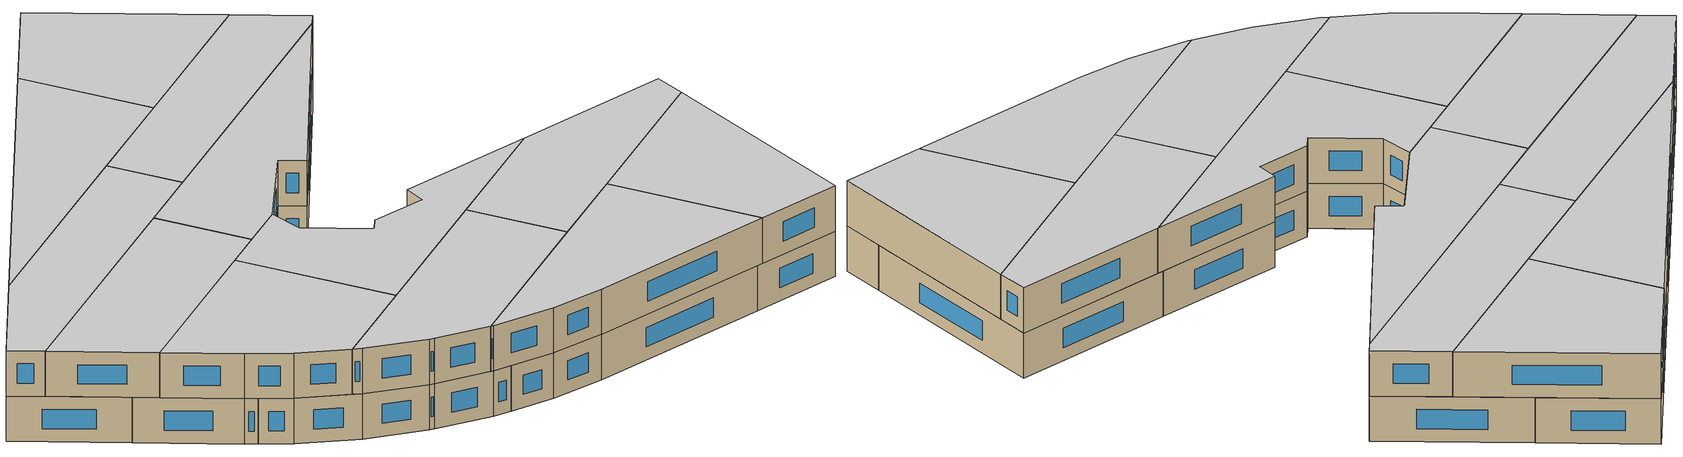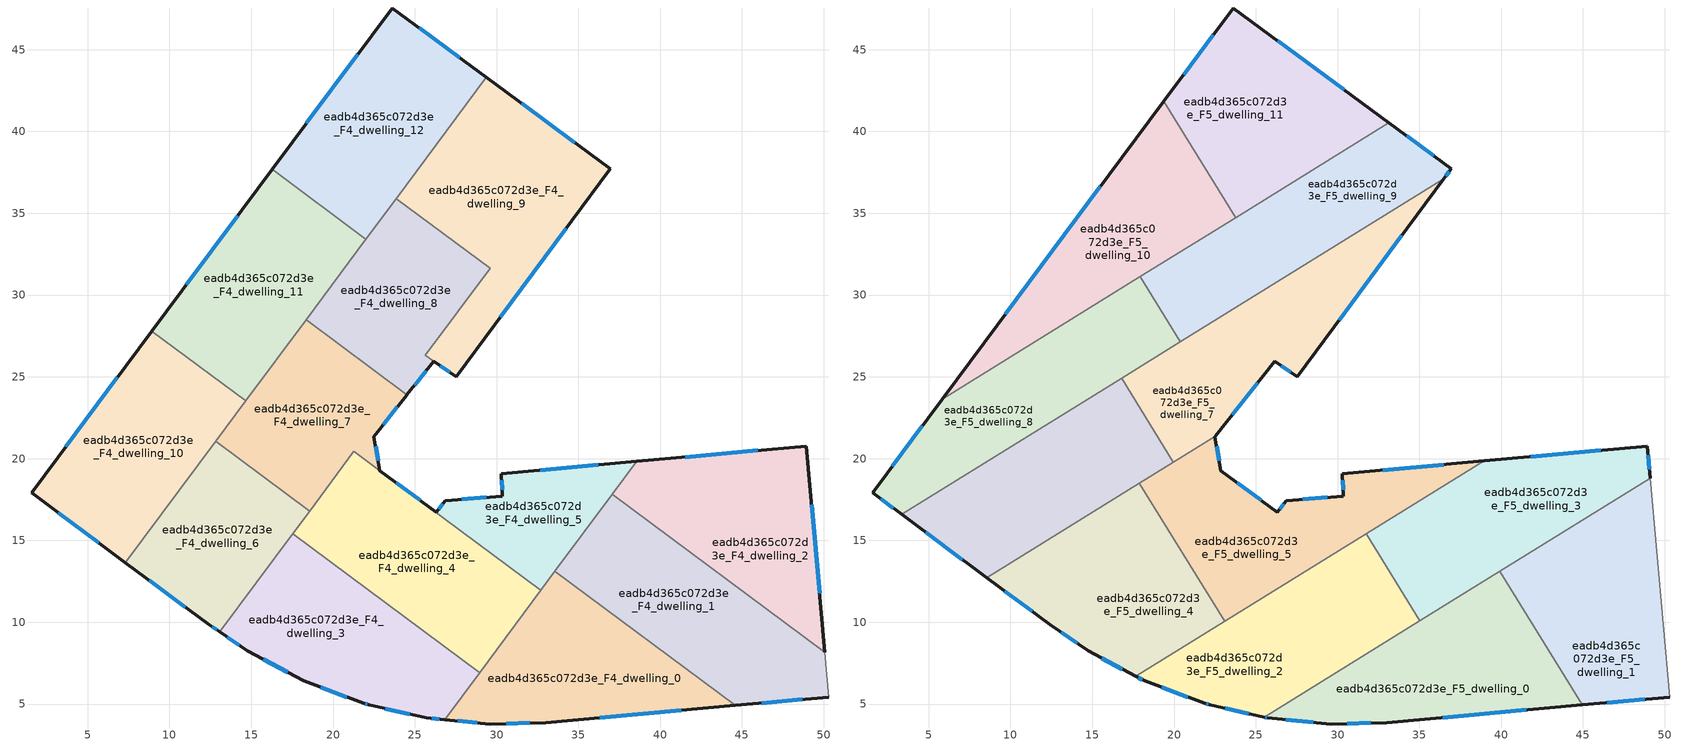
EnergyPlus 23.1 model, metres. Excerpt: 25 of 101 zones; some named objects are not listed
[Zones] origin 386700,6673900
eadb4d365c072d3e_F4_dwelling_0
 floor to eadb4d365c072d3e_F3_dwelling_0 (EU_floor_Construction): 44.58,4.91 33.01,3.87 29.61,3.78 26.83,4.05 33.57,13.1 z12
 wall outside (EU_wall_Construction): 26.83,4.05 29.61,3.78 33.01,3.87 44.58,4.91 z12:15
 wall to eadb4d365c072d3e_F4_dwelling_1 (EU_wall_Construction): 44.58,4.91 33.57,13.1 z12:15
 wall to eadb4d365c072d3e_F4_dwelling_4 (EU_wall_Construction): 32.71,11.95 28.97,6.92 z12:15
 wall to eadb4d365c072d3e_F4_dwelling_3 (EU_wall_Construction): 28.97,6.92 26.83,4.05 z12:15
 wall to eadb4d365c072d3e_F4_dwelling_5 (EU_wall_Construction): 33.57,13.1 32.71,11.95 z12:15
 window (EU_Window_Construction): 30.58,3.8 32.04,3.84 / 27.62,3.97 28.82,3.86 / 36.31,4.17 41.27,4.61 z12.86:14.14
 ceiling adiabatic (EU_roof_Construction): 36.44,10.96 33.57,13.1 33.35,12.81 35.03,10.09 z15
eadb4d365c072d3e_F4_dwelling_1
 floor to eadb4d365c072d3e_F3_dwelling_1 (EU_floor_Construction): 50.07,8.17 50.31,5.43 44.58,4.91 33.57,13.1 37.08,17.83 z12
 wall outside (EU_wall_Construction): 44.58,4.91 50.31,5.43 z12:15
 wall to eadb4d365c072d3e_F4_dwelling_2 (EU_wall_Construction): 50.07,8.17 37.08,17.83 z12:15
 wall adiabatic (EU_wall_Construction): 50.31,5.43 50.07,8.17 z12:15
 wall to eadb4d365c072d3e_F4_dwelling_5 (EU_wall_Construction): 37.08,17.83 33.57,13.1 z12:15
 window (EU_Window_Construction): 46.22,5.06 48.68,5.28 z12.86:14.14
 ceiling adiabatic (EU_roof_Construction): 41.83,14.29 37.08,17.83 33.57,13.1 36.44,10.96 z15
eadb4d365c072d3e_F4_dwelling_10
 floor to eadb4d365c072d3e_F3_dwelling_10 (EU_floor_Construction): 14.66,23.53 7.31,13.64 1.57,17.91 8.93,27.8 z12
 wall outside (EU_wall_Construction): 8.93,27.8 1.57,17.91 7.31,13.64 z12:15
 wall to eadb4d365c072d3e_F4_dwelling_11 (EU_wall_Construction): 14.66,23.53 8.93,27.8 z12:15
 wall to eadb4d365c072d3e_F4_dwelling_6 (EU_wall_Construction): 7.31,13.64 12.83,21.06 z12:15
 wall to eadb4d365c072d3e_F4_dwelling_7 (EU_wall_Construction): 12.83,21.06 14.66,23.53 z12:15
 window (EU_Window_Construction): 3.21,16.69 5.67,14.86 / 6.83,24.97 3.67,20.74 z12.86:14.14
eadb4d365c072d3e_F4_dwelling_11
 floor to eadb4d365c072d3e_F3_dwelling_11 (EU_floor_Construction): 22.02,33.41 14.66,23.53 8.93,27.8 16.28,37.68 z12
 wall outside (EU_wall_Construction): 16.28,37.68 8.93,27.8 z12:15
 wall to eadb4d365c072d3e_F4_dwelling_12 (EU_wall_Construction): 22.02,33.41 16.28,37.68 z12:15
 wall to eadb4d365c072d3e_F4_dwelling_7 (EU_wall_Construction): 14.66,23.53 18.35,28.48 z12:15
 wall to eadb4d365c072d3e_F4_dwelling_8 (EU_wall_Construction): 18.35,28.48 22.02,33.41 z12:15
 window (EU_Window_Construction): 14.18,34.85 11.03,30.62 z12.86:14.14
eadb4d365c072d3e_F4_dwelling_12
 floor to eadb4d365c072d3e_F3_dwelling_12 (EU_floor_Construction): 29.38,43.3 22.02,33.41 16.28,37.68 23.62,47.55 z12
 wall outside (EU_wall_Construction): 29.38,43.3 23.62,47.55 16.28,37.68 z12:15
 wall to eadb4d365c072d3e_F4_dwelling_9 (EU_wall_Construction): 23.87,35.9 29.38,43.3 z12:15
 wall to eadb4d365c072d3e_F4_dwelling_8 (EU_wall_Construction): 22.02,33.41 23.87,35.9 z12:15
 window (EU_Window_Construction): 21.52,44.73 18.38,40.5 / 27.73,44.52 25.27,46.33 z12.86:14.14
 ceiling adiabatic (EU_roof_Construction): 23.42,35.3 29.38,43.3 23.62,47.55 19.37,41.84 z15
eadb4d365c072d3e_F4_dwelling_2
 floor to eadb4d365c072d3e_F3_dwelling_2 (EU_floor_Construction): 48.93,20.77 50.07,8.17 37.08,17.83 38.57,19.83 z12
 wall outside (EU_wall_Construction): 50.07,8.17 48.93,20.77 38.57,19.83 z12:15
 wall to eadb4d365c072d3e_F4_dwelling_5 (EU_wall_Construction): 38.57,19.83 37.08,17.83 z12:15
 window (EU_Window_Construction): 45.97,20.5 41.53,20.1 / 49.74,11.77 49.26,17.17 z12.86:14.14
eadb4d365c072d3e_F4_dwelling_3
 floor to eadb4d365c072d3e_F3_dwelling_3 (EU_floor_Construction): 28.97,6.92 26.83,4.05 25.71,4.15 22.17,4.95 21.89,5.04 18.21,6.41 14.75,8.25 13.07,9.4 17.54,15.42 z12
 wall outside (EU_wall_Construction): 13.07,9.4 14.75,8.25 18.21,6.41 21.89,5.04 22.17,4.95 25.71,4.15 26.83,4.05 z12:15
 wall to eadb4d365c072d3e_F4_dwelling_4 (EU_wall_Construction): 28.97,6.92 17.54,15.42 z12:15
 wall to eadb4d365c072d3e_F4_dwelling_6 (EU_wall_Construction): 17.54,15.42 13.07,9.4 z12:15
 window (EU_Window_Construction): 15.74,7.72 17.22,6.93 / 13.55,9.07 14.27,8.58 / 26.03,4.12 26.51,4.08 / 23.18,4.72 24.7,4.38 / 21.97,5.01 22.09,4.98 / 19.26,6.02 20.84,5.43 z12.86:14.14
eadb4d365c072d3e_F4_dwelling_4
 floor to eadb4d365c072d3e_F3_dwelling_4 (EU_floor_Construction): 32.71,11.95 28.97,6.92 17.54,15.42 21.28,20.45 z12
 wall to eadb4d365c072d3e_F4_dwelling_7 (EU_wall_Construction): 22.87,19.27 21.28,20.45 18.57,16.8 z12:15
 wall to eadb4d365c072d3e_F4_dwelling_5 (EU_wall_Construction): 32.71,11.95 22.87,19.27 z12:15
 wall to eadb4d365c072d3e_F4_dwelling_6 (EU_wall_Construction): 18.57,16.8 17.54,15.42 z12:15
eadb4d365c072d3e_F4_dwelling_5
 floor to eadb4d365c072d3e_F3_dwelling_5 (EU_floor_Construction): 38.57,19.83 32.71,11.95 22.87,19.27 26.31,16.71 26.85,17.44 30.36,17.71 30.29,19.08 z12
 wall outside (EU_wall_Construction): 38.57,19.83 30.29,19.08 30.36,17.71 26.85,17.44 26.31,16.71 22.87,19.27 z12:15
 window (EU_Window_Construction): 30.31,18.69 30.34,18.1 / 36.21,19.61 32.66,19.29 / 25.33,17.44 23.85,18.54 / 26.7,17.23 26.47,16.92 / 29.36,17.64 27.85,17.52 z12.86:14.14
 ceiling adiabatic (EU_roof_Construction): 32.71,11.95 38.29,19.45 29.74,14.16 z15
eadb4d365c072d3e_F4_dwelling_6
 floor to eadb4d365c072d3e_F3_dwelling_6 (EU_floor_Construction): 18.57,16.8 13.07,9.4 12.43,9.83 7.31,13.64 12.83,21.06 z12
 wall outside (EU_wall_Construction): 7.31,13.64 12.43,9.83 13.07,9.4 z12:15
 wall to eadb4d365c072d3e_F4_dwelling_7 (EU_wall_Construction): 18.57,16.8 12.83,21.06 z12:15
 window (EU_Window_Construction): 12.61,9.71 12.89,9.53 / 8.78,12.56 10.97,10.92 z12.86:14.14
eadb4d365c072d3e_F4_dwelling_7
 floor to eadb4d365c072d3e_F3_dwelling_7 (EU_floor_Construction): 24.52,23.89 22.5,21.34 22.87,19.27 21.28,20.45 18.57,16.8 12.83,21.06 18.35,28.48 z12
 wall outside (EU_wall_Construction): 22.87,19.27 22.5,21.34 24.52,23.89 z12:15
 wall to eadb4d365c072d3e_F4_dwelling_8 (EU_wall_Construction): 24.52,23.89 18.35,28.48 z12:15
 window (EU_Window_Construction): 23.07,22.07 23.94,23.16 / 22.76,19.86 22.6,20.75 z12.86:14.14
eadb4d365c072d3e_F4_dwelling_8
 floor to eadb4d365c072d3e_F3_dwelling_8 (EU_floor_Construction): 29.6,31.63 25.64,26.31 26.15,25.96 24.52,23.89 18.35,28.48 23.87,35.9 z12
 wall outside (EU_wall_Construction): 24.52,23.89 26.15,25.96 z12:15
 wall to eadb4d365c072d3e_F4_dwelling_9 (EU_wall_Construction): 26.15,25.96 25.64,26.31 29.6,31.63 23.87,35.9 z12:15
 window (EU_Window_Construction): 24.99,24.48 25.69,25.37 z12.86:14.14
eadb4d365c072d3e_F4_dwelling_9
 floor to eadb4d365c072d3e_F3_dwelling_9 (EU_floor_Construction): 36.95,37.73 27.55,25 25.64,26.31 29.6,31.63 23.87,35.9 29.38,43.3 z12
 wall outside (EU_wall_Construction): 26.15,25.96 27.55,25 36.95,37.73 29.38,43.3 z12:15
 window (EU_Window_Construction): 34.79,39.32 31.54,41.71 / 30.23,28.64 34.26,34.09 / 26.55,25.69 27.15,25.28 z12.86:14.14
eadb4d365c072d3e_F5_dwelling_0
 floor to eadb4d365c072d3e_F4_dwelling_0 (EU_floor_Construction): 44.58,4.91 33.01,3.87 29.61,3.78 26.83,4.05 28.16,5.83 36.44,10.96 z15
 floor to eadb4d365c072d3e_F4_dwelling_1 (EU_floor_Construction): 39.9,13.1 44.95,4.94 44.58,4.91 36.44,10.96 z15
 floor to eadb4d365c072d3e_F4_dwelling_3 (EU_floor_Construction): 28.16,5.83 26.83,4.05 25.71,4.15 25.52,4.2 z15
 wall outside (EU_wall_Construction): 25.52,4.2 25.71,4.15 29.61,3.78 33.01,3.87 44.95,4.94 z15:18
 wall to eadb4d365c072d3e_F5_dwelling_1 (EU_wall_Construction): 44.95,4.94 39.9,13.1 z15:18
 wall to eadb4d365c072d3e_F5_dwelling_2 (EU_wall_Construction): 35.03,10.09 25.52,4.2 z15:18
 wall to eadb4d365c072d3e_F5_dwelling_3 (EU_wall_Construction): 39.9,13.1 35.03,10.09 z15:18
 window (EU_Window_Construction): 36.42,4.18 41.54,4.64 / 30.58,3.8 32.04,3.84 / 26.83,4.05 28.5,3.89 / 25.57,4.19 25.65,4.17 z15.86:17.14
 ceiling to eadb4d365c072d3e_F6_dwelling_0 (EU_floor_Construction): 44.95,4.94 39.9,13.1 25.52,4.2 25.71,4.15 29.61,3.78 33.01,3.87 z18
eadb4d365c072d3e_F5_dwelling_1
 floor to eadb4d365c072d3e_F4_dwelling_1 (EU_floor_Construction): 50.07,8.17 50.31,5.43 44.95,4.94 39.9,13.1 41.83,14.29 z15
 floor to eadb4d365c072d3e_F4_dwelling_2 (EU_floor_Construction): 49.11,18.8 50.07,8.17 41.83,14.29 z15
 wall outside (EU_wall_Construction): 44.95,4.94 50.31,5.43 z15:18
 wall adiabatic (EU_wall_Construction): 50.31,5.43 49.11,18.8 z15:18
 wall to eadb4d365c072d3e_F5_dwelling_3 (EU_wall_Construction): 49.11,18.8 39.9,13.1 z15:18
 window (EU_Window_Construction): 46.48,5.08 48.78,5.29 z15.86:17.14
 ceiling to eadb4d365c072d3e_F6_dwelling_1 (EU_floor_Construction): 50.31,5.43 49.11,18.8 39.9,13.1 44.95,4.94 z18
eadb4d365c072d3e_F5_dwelling_10
 floor to eadb4d365c072d3e_F4_dwelling_11 (EU_floor_Construction): 21.84,33.54 10.57,26.57 8.93,27.8 16.28,37.68 z15
 floor to eadb4d365c072d3e_F4_dwelling_8 (EU_floor_Construction): 23.42,35.3 23.77,34.74 22.35,33.86 z15
 floor to eadb4d365c072d3e_F4_dwelling_10 (EU_floor_Construction): 10.57,26.57 5.83,23.63 8.93,27.8 z15
 floor to eadb4d365c072d3e_F4_dwelling_12 (EU_floor_Construction): 19.37,41.84 23.42,35.3 22.35,33.86 21.84,33.54 16.28,37.68 z15
 wall outside (EU_wall_Construction): 19.37,41.84 5.83,23.63 z15:18
 wall to eadb4d365c072d3e_F5_dwelling_11 (EU_wall_Construction): 23.77,34.74 19.37,41.84 z15:18
 wall to eadb4d365c072d3e_F5_dwelling_8 (EU_wall_Construction): 5.83,23.63 17.92,31.12 z15:18
 wall to eadb4d365c072d3e_F5_dwelling_9 (EU_wall_Construction): 17.92,31.12 23.77,34.74 z15:18
 window (EU_Window_Construction): 15.5,36.64 9.7,28.83 z15.86:17.14
 ceiling to eadb4d365c072d3e_F6_dwelling_10 (EU_floor_Construction): 23.77,34.74 19.37,41.84 5.83,23.63 z18
eadb4d365c072d3e_F5_dwelling_11
 floor to eadb4d365c072d3e_F4_dwelling_8 (EU_floor_Construction): 24.68,35.3 23.77,34.74 23.42,35.3 23.87,35.9 z15
 floor to eadb4d365c072d3e_F4_dwelling_9 (EU_floor_Construction): 33.14,40.54 24.68,35.3 23.87,35.9 29.38,43.3 z15
 floor adiabatic (EU_floor_Construction): 29.38,43.3 23.42,35.3 19.37,41.84 23.62,47.55 z15
 wall outside (EU_wall_Construction): 33.14,40.54 23.62,47.55 19.37,41.84 z15:18
 wall to eadb4d365c072d3e_F5_dwelling_9 (EU_wall_Construction): 23.77,34.74 33.14,40.54 z15:18
 window (EU_Window_Construction): 22.41,45.92 20.59,43.47 / 30.42,42.54 26.34,45.54 z15.86:17.14
 ceiling to eadb4d365c072d3e_F6_dwelling_11 (EU_floor_Construction): 33.14,40.54 23.62,47.55 19.37,41.84 23.77,34.74 z18
eadb4d365c072d3e_F5_dwelling_2
 floor to eadb4d365c072d3e_F4_dwelling_3 (EU_floor_Construction): 28.97,6.92 28.16,5.83 25.52,4.2 22.17,4.95 21.89,5.04 18.21,6.41 17.68,6.69 24.01,10.61 z15
 floor to eadb4d365c072d3e_F4_dwelling_0 (EU_floor_Construction): 33.35,12.81 35.03,10.09 28.16,5.83 z15
 floor to eadb4d365c072d3e_F4_dwelling_4 (EU_floor_Construction): 32.71,11.95 28.97,6.92 24.01,10.61 29.74,14.16 z15
 floor adiabatic (EU_floor_Construction): 31.75,15.4 33.35,12.81 32.71,11.95 29.74,14.16 z15
 wall outside (EU_wall_Construction): 17.67,6.69 18.21,6.41 21.89,5.04 22.17,4.95 25.52,4.2 z15:18
 wall to eadb4d365c072d3e_F5_dwelling_3 (EU_wall_Construction): 35.03,10.09 31.75,15.4 z15:18
 wall to eadb4d365c072d3e_F5_dwelling_5 (EU_wall_Construction): 31.75,15.4 23.1,10.05 z15:18
 wall to eadb4d365c072d3e_F5_dwelling_4 (EU_wall_Construction): 23.1,10.05 17.67,6.69 z15:18
 window (EU_Window_Construction): 23.13,4.74 24.56,4.41 / 21.97,5.01 22.09,4.98 / 19.26,6.02 20.84,5.43 / 17.83,6.61 18.06,6.49 z15.86:17.14
 ceiling to eadb4d365c072d3e_F6_dwelling_2 (EU_floor_Construction): 35.03,10.09 31.75,15.4 17.67,6.69 18.21,6.41 21.89,5.04 22.17,4.95 25.52,4.2 z18
eadb4d365c072d3e_F5_dwelling_3
 floor to eadb4d365c072d3e_F4_dwelling_2 (EU_floor_Construction): 48.93,20.77 49.11,18.8 41.83,14.29 37.08,17.83 38.29,19.45 38.95,19.86 z15
 floor adiabatic (EU_floor_Construction): 38.29,19.45 37.08,17.83 41.83,14.29 35.03,10.09 31.75,15.4 z15
 wall outside (EU_wall_Construction): 49.11,18.8 48.93,20.77 38.95,19.86 z15:18
 wall to eadb4d365c072d3e_F5_dwelling_5 (EU_wall_Construction): 38.95,19.86 31.75,15.4 z15:18
 window (EU_Window_Construction): 46.08,20.51 41.8,20.12 / 49.06,19.36 48.98,20.21 z15.86:17.14
 ceiling to eadb4d365c072d3e_F6_dwelling_3 (EU_floor_Construction): 49.11,18.8 48.93,20.77 38.95,19.86 31.75,15.4 35.03,10.09 z18
eadb4d365c072d3e_F5_dwelling_4
 floor to eadb4d365c072d3e_F4_dwelling_6 (EU_floor_Construction): 18.57,16.8 13.07,9.4 12.43,9.83 8.55,12.72 17.01,17.96 z15
 floor to eadb4d365c072d3e_F4_dwelling_3 (EU_floor_Construction): 21.69,12.34 23.1,10.05 17.68,6.69 14.75,8.25 13.07,9.4 17.54,15.42 z15
 floor to eadb4d365c072d3e_F4_dwelling_4 (EU_floor_Construction): 18.76,17.06 21.69,12.34 17.54,15.42 z15
 floor to eadb4d365c072d3e_F4_dwelling_7 (EU_floor_Construction): 17.88,18.49 18.76,17.06 18.57,16.8 17.01,17.96 z15
 wall outside (EU_wall_Construction): 8.55,12.72 12.43,9.83 14.75,8.25 17.67,6.69 z15:18
 wall to eadb4d365c072d3e_F5_dwelling_5 (EU_wall_Construction): 23.1,10.05 17.88,18.49 z15:18
 wall to eadb4d365c072d3e_F5_dwelling_6 (EU_wall_Construction): 17.88,18.49 8.55,12.72 z15:18
 window (EU_Window_Construction): 15.58,7.81 16.84,7.14 / 13.1,9.38 14.09,8.7 / 9.66,11.9 11.33,10.66 z15.86:17.14
 ceiling to eadb4d365c072d3e_F6_dwelling_4 (EU_floor_Construction): 23.1,10.05 17.88,18.49 8.55,12.72 12.43,9.83 14.75,8.25 17.67,6.69 z18
eadb4d365c072d3e_F5_dwelling_5
 floor to eadb4d365c072d3e_F4_dwelling_4 (EU_floor_Construction): 29.74,14.16 24.01,10.61 21.69,12.34 18.76,17.06 21.28,20.45 z15
 floor to eadb4d365c072d3e_F4_dwelling_5 (EU_floor_Construction): 38.57,19.83 38.29,19.45 29.74,14.16 22.87,19.27 26.31,16.71 26.85,17.44 30.36,17.71 30.29,19.08 z15
 floor to eadb4d365c072d3e_F4_dwelling_2 (EU_floor_Construction): 38.95,19.86 38.29,19.45 38.57,19.83 z15
 floor to eadb4d365c072d3e_F4_dwelling_7 (EU_floor_Construction): 22.52,21.36 22.5,21.34 22.87,19.27 21.28,20.45 18.76,17.06 17.88,18.49 z15
 floor to eadb4d365c072d3e_F4_dwelling_3 (EU_floor_Construction): 24.01,10.61 23.1,10.05 21.69,12.34 z15
 wall outside (EU_wall_Construction): 38.95,19.86 30.29,19.08 30.36,17.71 26.85,17.44 26.31,16.71 22.87,19.27 22.5,21.34 22.52,21.36 z15:18
 wall to eadb4d365c072d3e_F5_dwelling_7 (EU_wall_Construction): 22.52,21.36 19.96,19.78 z15:18
 wall to eadb4d365c072d3e_F5_dwelling_6 (EU_wall_Construction): 19.97,19.78 17.88,18.49 z15:18
 window (EU_Window_Construction): 25.33,17.44 23.85,18.54 / 26.7,17.23 26.47,16.92 / 29.36,17.64 27.85,17.52 / 30.31,18.69 30.34,18.1 / 36.48,19.64 32.77,19.3 / 22.76,19.86 22.6,20.75 z15.86:17.14
 ceiling to eadb4d365c072d3e_F6_dwelling_5 (EU_floor_Construction): 38.95,19.86 30.29,19.08 30.36,17.71 26.85,17.44 26.31,16.71 22.87,19.27 22.5,21.34 22.52,21.36 17.88,18.49 23.1,10.05 z18
eadb4d365c072d3e_F5_dwelling_6
 floor to eadb4d365c072d3e_F4_dwelling_7 (EU_floor_Construction): 16.79,24.91 19.97,19.78 17.01,17.96 12.83,21.06 14.76,23.65 z15
 floor to eadb4d365c072d3e_F4_dwelling_6 (EU_floor_Construction): 17.01,17.96 8.55,12.72 7.31,13.64 12.83,21.06 z15
 floor to eadb4d365c072d3e_F4_dwelling_10 (EU_floor_Construction): 14.66,23.53 7.31,13.64 3.35,16.59 14.62,23.56 z15
 wall outside (EU_wall_Construction): 3.35,16.59 8.55,12.72 z15:18
 wall to eadb4d365c072d3e_F5_dwelling_7 (EU_wall_Construction): 19.97,19.78 16.79,24.91 z15:18
 wall to eadb4d365c072d3e_F5_dwelling_8 (EU_wall_Construction): 16.79,24.91 3.35,16.59 z15:18
 window (EU_Window_Construction): 4.84,15.49 7.07,13.83 z15.86:17.14
 ceiling to eadb4d365c072d3e_F6_dwelling_6 (EU_floor_Construction): 19.97,19.78 16.79,24.91 3.35,16.59 8.55,12.72 z18
eadb4d365c072d3e_F5_dwelling_7
 floor to eadb4d365c072d3e_F4_dwelling_9 (EU_floor_Construction): 36.49,37.1 27.55,25 25.64,26.31 29.6,31.63 28.72,32.29 z15
 floor to eadb4d365c072d3e_F4_dwelling_7 (EU_floor_Construction): 24.52,23.89 22.52,21.36 19.97,19.78 16.79,24.91 20.26,27.06 z15
 floor to eadb4d365c072d3e_F4_dwelling_8 (EU_floor_Construction): 29.6,31.63 25.64,26.31 26.15,25.96 24.52,23.89 20.26,27.06 20.39,27.13 28.72,32.29 z15
 wall outside (EU_wall_Construction): 22.52,21.36 26.15,25.96 27.55,25 36.49,37.1 z15:18
 wall to eadb4d365c072d3e_F5_dwelling_9 (EU_wall_Construction): 36.49,37.1 20.38,27.13 z15:18
 wall to eadb4d365c072d3e_F5_dwelling_8 (EU_wall_Construction): 20.38,27.13 16.79,24.91 z15:18
 window (EU_Window_Construction): 23.56,22.68 25.11,24.65 / 30.1,28.46 33.93,33.64 / 26.55,25.68 27.15,25.28 z15.86:17.14
 ceiling to eadb4d365c072d3e_F6_dwelling_7 (EU_floor_Construction): 27.55,25 36.49,37.1 16.79,24.91 19.97,19.78 22.52,21.36 26.15,25.96 z18
eadb4d365c072d3e_F5_dwelling_8
 floor to eadb4d365c072d3e_F4_dwelling_10 (EU_floor_Construction): 14.62,23.56 3.35,16.59 1.57,17.91 5.83,23.63 10.57,26.57 z15
 floor to eadb4d365c072d3e_F4_dwelling_11 (EU_floor_Construction): 17.92,31.12 19.01,29.36 14.76,23.65 14.62,23.56 10.57,26.57 z15
 floor to eadb4d365c072d3e_F4_dwelling_8 (EU_floor_Construction): 19.01,29.36 20.38,27.13 20.26,27.06 18.35,28.48 z15
 floor to eadb4d365c072d3e_F4_dwelling_7 (EU_floor_Construction): 20.26,27.06 14.76,23.65 18.35,28.48 z15
 wall outside (EU_wall_Construction): 5.83,23.63 1.57,17.91 3.35,16.59 z15:18
 wall to eadb4d365c072d3e_F5_dwelling_9 (EU_wall_Construction): 20.39,27.13 17.92,31.12 z15:18
 window (EU_Window_Construction): 2.08,17.54 2.84,16.97 / 4.61,22 2.79,19.55 z15.86:17.14
 ceiling to eadb4d365c072d3e_F6_dwelling_8 (EU_floor_Construction): 20.39,27.13 17.92,31.12 5.83,23.63 1.57,17.91 3.35,16.59 z18
eadb4d365c072d3e_F5_dwelling_9
 floor to eadb4d365c072d3e_F4_dwelling_8 (EU_floor_Construction): 28.72,32.29 20.39,27.13 19.01,29.36 22.35,33.86 24.68,35.3 z15
 floor to eadb4d365c072d3e_F4_dwelling_11 (EU_floor_Construction): 22.02,33.41 19.01,29.36 17.92,31.12 21.84,33.54 z15
 floor to eadb4d365c072d3e_F4_dwelling_9 (EU_floor_Construction): 36.95,37.73 36.49,37.1 28.72,32.29 24.68,35.3 33.14,40.54 z15
 floor to eadb4d365c072d3e_F4_dwelling_12 (EU_floor_Construction): 22.35,33.86 22.02,33.41 21.84,33.54 z15
 wall outside (EU_wall_Construction): 36.49,37.1 36.95,37.73 33.14,40.54 z15:18
 window (EU_Window_Construction): 35.86,38.53 34.23,39.73 / 36.62,37.28 36.82,37.55 z15.86:17.14
 ceiling to eadb4d365c072d3e_F6_dwelling_9 (EU_floor_Construction): 36.49,37.1 36.95,37.73 33.14,40.54 17.92,31.12 20.39,27.13 z18
[Building]
EU S2 Campaign: North Axis=0; Terrain=City; Solar Distribution=FullExterior
[Site:Location]
Helsinki-Vantaa.AP: Latitude=60.317; Longitude=24.963; Time Zone=2; Elevation=54.6
[SizingPeriod:WeatherFileDays]
AnnualSizingPeriod: Begin Month=1; Begin Day of Month=1; End Month=12; End Day of Month=31; Day of Week for Start Day=Monday; Use Weather File Daylight Saving Period=No; Use Weather File Rain and Snow Indicators=No
[MATERIAL]
EU_InternalMass_Material: Roughness=MediumRough; Thickness=0.1; Conductivity=1; Density=1800; Specific Heat=900; Thermal Absorptance=0.9; Solar Absorptance=0.7; Visible Absorptance=0.7
[MATERIAL:NOMASS] Roughness=MediumRough; Thermal Absorptance=0.9; Solar Absorptance=0.7; Visible Absorptance=0.7
Name | Thermal Resistance
EU_wall_NoMass | 1.10183
EU_roof_NoMass; EU_floor_NoMass | 1.70606
[WINDOWMATERIAL:SIMPLEGLAZINGSYSTEM]
EU_Window_SimpleGlazing: UFactor=3.11035; Solar Heat Gain Coefficient=0.8; Visible Transmittance=0.8
[CONSTRUCTION]
EU_wall_Construction: EU_wall_NoMass
EU_roof_Construction: EU_roof_NoMass
EU_floor_Construction: EU_floor_NoMass
EU_Window_Construction: EU_Window_SimpleGlazing
EU_InternalMass_Construction: EU_InternalMass_Material
[ZONE] Type=1; Multiplier=1; Ceiling Height=autocalculate; Floor Area=autocalculate; Part of Total Floor Area=Yes
Name | Volume
eadb4d365c072d3e_F4_dwelling_0 | 246.894
eadb4d365c072d3e_F5_dwelling_0; eadb4d365c072d3e_F5_dwelling_2 | 264.297
eadb4d365c072d3e_F4_dwelling_1 | 287.891
eadb4d365c072d3e_F5_dwelling_1; eadb4d365c072d3e_F5_dwelling_10 | 264.311
eadb4d365c072d3e_F4_dwelling_10; eadb4d365c072d3e_F4_dwelling_3 | 264.294
eadb4d365c072d3e_F4_dwelling_11 | 264.274
eadb4d365c072d3e_F5_dwelling_11 | 264.287
eadb4d365c072d3e_F4_dwelling_12; eadb4d365c072d3e_F5_dwelling_8 | 264.285
eadb4d365c072d3e_F4_dwelling_2 | 258.063
eadb4d365c072d3e_F5_dwelling_3 | 264.305
eadb4d365c072d3e_F4_dwelling_4 | 267.642
eadb4d365c072d3e_F5_dwelling_4 | 264.284
eadb4d365c072d3e_F4_dwelling_5 | 137.648
eadb4d365c072d3e_F5_dwelling_5 | 264.295
eadb4d365c072d3e_F4_dwelling_6 | 198.237
eadb4d365c072d3e_F5_dwelling_6 | 264.336
eadb4d365c072d3e_F4_dwelling_7 | 208.214
eadb4d365c072d3e_F5_dwelling_7 | 264.334
eadb4d365c072d3e_F4_dwelling_8 | 202.788
eadb4d365c072d3e_F4_dwelling_9 | 306.916
eadb4d365c072d3e_F5_dwelling_9 | 264.263
[INTERNALMASS] Construction=EU_InternalMass_Construction
Name | Zone or ZoneList | Surface Area
eadb4d365c072d3e_F4_dwelling_0_EU_InternalMass | eadb4d365c072d3e_F4_dwelling_0 | 82.2983
eadb4d365c072d3e_F4_dwelling_1_EU_InternalMass | eadb4d365c072d3e_F4_dwelling_1 | 95.9633
eadb4d365c072d3e_F4_dwelling_2_EU_InternalMass | eadb4d365c072d3e_F4_dwelling_2 | 86.021
eadb4d365c072d3e_F4_dwelling_3_EU_InternalMass | eadb4d365c072d3e_F4_dwelling_3 | 88.0975
eadb4d365c072d3e_F4_dwelling_4_EU_InternalMass | eadb4d365c072d3e_F4_dwelling_4 | 89.2168
eadb4d365c072d3e_F4_dwelling_5_EU_InternalMass | eadb4d365c072d3e_F4_dwelling_5 | 45.8829
eadb4d365c072d3e_F4_dwelling_6_EU_InternalMass | eadb4d365c072d3e_F4_dwelling_6 | 66.0789
eadb4d365c072d3e_F4_dwelling_7_EU_InternalMass | eadb4d365c072d3e_F4_dwelling_7 | 69.4218
eadb4d365c072d3e_F4_dwelling_8_EU_InternalMass | eadb4d365c072d3e_F4_dwelling_8 | 67.5985
eadb4d365c072d3e_F4_dwelling_9_EU_InternalMass | eadb4d365c072d3e_F4_dwelling_9 | 102.305
eadb4d365c072d3e_F4_dwelling_10_EU_InternalMass | eadb4d365c072d3e_F4_dwelling_10 | 88.0985
eadb4d365c072d3e_F4_dwelling_11_EU_InternalMass | eadb4d365c072d3e_F4_dwelling_11 | 88.0914
eadb4d365c072d3e_F4_dwelling_12_EU_InternalMass | eadb4d365c072d3e_F4_dwelling_12 | 88.0953
eadb4d365c072d3e_F5_dwelling_0_EU_InternalMass | eadb4d365c072d3e_F5_dwelling_0 | 88.0989
eadb4d365c072d3e_F5_dwelling_1_EU_InternalMass | eadb4d365c072d3e_F5_dwelling_1 | 88.1032
eadb4d365c072d3e_F5_dwelling_2_EU_InternalMass | eadb4d365c072d3e_F5_dwelling_2 | 88.0992
eadb4d365c072d3e_F5_dwelling_3_EU_InternalMass | eadb4d365c072d3e_F5_dwelling_3 | 88.1015
eadb4d365c072d3e_F5_dwelling_4_EU_InternalMass | eadb4d365c072d3e_F5_dwelling_4 | 88.0947
eadb4d365c072d3e_F5_dwelling_5_EU_InternalMass | eadb4d365c072d3e_F5_dwelling_5 | 88.0987
eadb4d365c072d3e_F5_dwelling_6_EU_InternalMass | eadb4d365c072d3e_F5_dwelling_6 | 88.1119
eadb4d365c072d3e_F5_dwelling_7_EU_InternalMass | eadb4d365c072d3e_F5_dwelling_7 | 88.1116
eadb4d365c072d3e_F5_dwelling_8_EU_InternalMass | eadb4d365c072d3e_F5_dwelling_8 | 88.0948
eadb4d365c072d3e_F5_dwelling_9_EU_InternalMass | eadb4d365c072d3e_F5_dwelling_9 | 88.0874
eadb4d365c072d3e_F5_dwelling_10_EU_InternalMass | eadb4d365c072d3e_F5_dwelling_10 | 88.1036
eadb4d365c072d3e_F5_dwelling_11_EU_InternalMass | eadb4d365c072d3e_F5_dwelling_11 | 88.0957
[OTHEREQUIPMENT] Fuel Type=Electricity; Design Level Calculation Method=Watts/Area; Power per Zone Floor Area=1; Fraction Latent=0; Fraction Radiant=0; Fraction Lost=0; Carbon Dioxide Generation Rate=0; EndUse Subcategory=EU_Step8_InternalGains
Name | Zone or ZoneList or Space or SpaceList | Schedule
EU_Step8_InternalGain_eadb4d365c072d3e_F4_dwelling_0_f000 | eadb4d365c072d3e_F4_dwelling_0 | EU_Step8_GainSchedule_eadb4d365c072d3e_F4_dwelling_0_f000
EU_Step8_InternalGain_eadb4d365c072d3e_F4_dwelling_1_f000 | eadb4d365c072d3e_F4_dwelling_1 | EU_Step8_GainSchedule_eadb4d365c072d3e_F4_dwelling_1_f000
EU_Step8_InternalGain_eadb4d365c072d3e_F4_dwelling_2_f000 | eadb4d365c072d3e_F4_dwelling_2 | EU_Step8_GainSchedule_eadb4d365c072d3e_F4_dwelling_2_f000
EU_Step8_InternalGain_eadb4d365c072d3e_F4_dwelling_3_f000 | eadb4d365c072d3e_F4_dwelling_3 | EU_Step8_GainSchedule_eadb4d365c072d3e_F4_dwelling_3_f000
EU_Step8_InternalGain_eadb4d365c072d3e_F4_dwelling_4_f000 | eadb4d365c072d3e_F4_dwelling_4 | EU_Step8_GainSchedule_eadb4d365c072d3e_F4_dwelling_4_f000
EU_Step8_InternalGain_eadb4d365c072d3e_F4_dwelling_5_f000 | eadb4d365c072d3e_F4_dwelling_5 | EU_Step8_GainSchedule_eadb4d365c072d3e_F4_dwelling_5_f000
EU_Step8_InternalGain_eadb4d365c072d3e_F4_dwelling_6_f000 | eadb4d365c072d3e_F4_dwelling_6 | EU_Step8_GainSchedule_eadb4d365c072d3e_F4_dwelling_6_f000
EU_Step8_InternalGain_eadb4d365c072d3e_F4_dwelling_7_f000 | eadb4d365c072d3e_F4_dwelling_7 | EU_Step8_GainSchedule_eadb4d365c072d3e_F4_dwelling_7_f000
EU_Step8_InternalGain_eadb4d365c072d3e_F4_dwelling_8_f000 | eadb4d365c072d3e_F4_dwelling_8 | EU_Step8_GainSchedule_eadb4d365c072d3e_F4_dwelling_8_f000
EU_Step8_InternalGain_eadb4d365c072d3e_F4_dwelling_9_f000 | eadb4d365c072d3e_F4_dwelling_9 | EU_Step8_GainSchedule_eadb4d365c072d3e_F4_dwelling_9_f000
EU_Step8_InternalGain_eadb4d365c072d3e_F4_dwelling_10_f000 | eadb4d365c072d3e_F4_dwelling_10 | EU_Step8_GainSchedule_eadb4d365c072d3e_F4_dwelling_10_f000
EU_Step8_InternalGain_eadb4d365c072d3e_F4_dwelling_11_f000 | eadb4d365c072d3e_F4_dwelling_11 | EU_Step8_GainSchedule_eadb4d365c072d3e_F4_dwelling_11_f000
EU_Step8_InternalGain_eadb4d365c072d3e_F4_dwelling_12_f000 | eadb4d365c072d3e_F4_dwelling_12 | EU_Step8_GainSchedule_eadb4d365c072d3e_F4_dwelling_12_f000
EU_Step8_InternalGain_eadb4d365c072d3e_F5_dwelling_0_f000 | eadb4d365c072d3e_F5_dwelling_0 | EU_Step8_GainSchedule_eadb4d365c072d3e_F5_dwelling_0_f000
EU_Step8_InternalGain_eadb4d365c072d3e_F5_dwelling_1_f000 | eadb4d365c072d3e_F5_dwelling_1 | EU_Step8_GainSchedule_eadb4d365c072d3e_F5_dwelling_1_f000
EU_Step8_InternalGain_eadb4d365c072d3e_F5_dwelling_2_f000 | eadb4d365c072d3e_F5_dwelling_2 | EU_Step8_GainSchedule_eadb4d365c072d3e_F5_dwelling_2_f000
EU_Step8_InternalGain_eadb4d365c072d3e_F5_dwelling_3_f000 | eadb4d365c072d3e_F5_dwelling_3 | EU_Step8_GainSchedule_eadb4d365c072d3e_F5_dwelling_3_f000
EU_Step8_InternalGain_eadb4d365c072d3e_F5_dwelling_4_f000 | eadb4d365c072d3e_F5_dwelling_4 | EU_Step8_GainSchedule_eadb4d365c072d3e_F5_dwelling_4_f000
EU_Step8_InternalGain_eadb4d365c072d3e_F5_dwelling_5_f000 | eadb4d365c072d3e_F5_dwelling_5 | EU_Step8_GainSchedule_eadb4d365c072d3e_F5_dwelling_5_f000
EU_Step8_InternalGain_eadb4d365c072d3e_F5_dwelling_6_f000 | eadb4d365c072d3e_F5_dwelling_6 | EU_Step8_GainSchedule_eadb4d365c072d3e_F5_dwelling_6_f000
EU_Step8_InternalGain_eadb4d365c072d3e_F5_dwelling_7_f000 | eadb4d365c072d3e_F5_dwelling_7 | EU_Step8_GainSchedule_eadb4d365c072d3e_F5_dwelling_7_f000
EU_Step8_InternalGain_eadb4d365c072d3e_F5_dwelling_8_f000 | eadb4d365c072d3e_F5_dwelling_8 | EU_Step8_GainSchedule_eadb4d365c072d3e_F5_dwelling_8_f000
EU_Step8_InternalGain_eadb4d365c072d3e_F5_dwelling_9_f000 | eadb4d365c072d3e_F5_dwelling_9 | EU_Step8_GainSchedule_eadb4d365c072d3e_F5_dwelling_9_f000
EU_Step8_InternalGain_eadb4d365c072d3e_F5_dwelling_10_f000 | eadb4d365c072d3e_F5_dwelling_10 | EU_Step8_GainSchedule_eadb4d365c072d3e_F5_dwelling_10_f000
EU_Step8_InternalGain_eadb4d365c072d3e_F5_dwelling_11_f000 | eadb4d365c072d3e_F5_dwelling_11 | EU_Step8_GainSchedule_eadb4d365c072d3e_F5_dwelling_11_f000
[ZONEVENTILATION:DESIGNFLOWRATE] Schedule=EU_AlwaysOn; Design Flow Rate Calculation Method=AirChanges/Hour; Air Changes per Hour=0.756316; Ventilation Type=Natural; Fan Pressure Rise=0; Fan Total Efficiency=1; Constant Term Coefficient=1; Temperature Term Coefficient=0; Velocity Term Coefficient=0; Velocity Squared Term Coefficient=0; Minimum Indoor Temperature=-100; Maximum Indoor Temperature=100; Delta Temperature=-100; Minimum Outdoor Temperature=-100; Maximum Outdoor Temperature=100; Maximum Wind Speed=40
Name | Zone or ZoneList or Space or SpaceList
EU_ConstantAir_eadb4d365c072d3e_F4_dwelling_0 | eadb4d365c072d3e_F4_dwelling_0
EU_ConstantAir_eadb4d365c072d3e_F4_dwelling_1 | eadb4d365c072d3e_F4_dwelling_1
EU_ConstantAir_eadb4d365c072d3e_F4_dwelling_2 | eadb4d365c072d3e_F4_dwelling_2
EU_ConstantAir_eadb4d365c072d3e_F4_dwelling_3 | eadb4d365c072d3e_F4_dwelling_3
EU_ConstantAir_eadb4d365c072d3e_F4_dwelling_4 | eadb4d365c072d3e_F4_dwelling_4
EU_ConstantAir_eadb4d365c072d3e_F4_dwelling_5 | eadb4d365c072d3e_F4_dwelling_5
EU_ConstantAir_eadb4d365c072d3e_F4_dwelling_6 | eadb4d365c072d3e_F4_dwelling_6
EU_ConstantAir_eadb4d365c072d3e_F4_dwelling_7 | eadb4d365c072d3e_F4_dwelling_7
EU_ConstantAir_eadb4d365c072d3e_F4_dwelling_8 | eadb4d365c072d3e_F4_dwelling_8
EU_ConstantAir_eadb4d365c072d3e_F4_dwelling_9 | eadb4d365c072d3e_F4_dwelling_9
EU_ConstantAir_eadb4d365c072d3e_F4_dwelling_10 | eadb4d365c072d3e_F4_dwelling_10
EU_ConstantAir_eadb4d365c072d3e_F4_dwelling_11 | eadb4d365c072d3e_F4_dwelling_11
EU_ConstantAir_eadb4d365c072d3e_F4_dwelling_12 | eadb4d365c072d3e_F4_dwelling_12
EU_ConstantAir_eadb4d365c072d3e_F5_dwelling_0 | eadb4d365c072d3e_F5_dwelling_0
EU_ConstantAir_eadb4d365c072d3e_F5_dwelling_1 | eadb4d365c072d3e_F5_dwelling_1
EU_ConstantAir_eadb4d365c072d3e_F5_dwelling_2 | eadb4d365c072d3e_F5_dwelling_2
EU_ConstantAir_eadb4d365c072d3e_F5_dwelling_3 | eadb4d365c072d3e_F5_dwelling_3
EU_ConstantAir_eadb4d365c072d3e_F5_dwelling_4 | eadb4d365c072d3e_F5_dwelling_4
EU_ConstantAir_eadb4d365c072d3e_F5_dwelling_5 | eadb4d365c072d3e_F5_dwelling_5
EU_ConstantAir_eadb4d365c072d3e_F5_dwelling_6 | eadb4d365c072d3e_F5_dwelling_6
EU_ConstantAir_eadb4d365c072d3e_F5_dwelling_7 | eadb4d365c072d3e_F5_dwelling_7
EU_ConstantAir_eadb4d365c072d3e_F5_dwelling_8 | eadb4d365c072d3e_F5_dwelling_8
EU_ConstantAir_eadb4d365c072d3e_F5_dwelling_9 | eadb4d365c072d3e_F5_dwelling_9
EU_ConstantAir_eadb4d365c072d3e_F5_dwelling_10 | eadb4d365c072d3e_F5_dwelling_10
EU_ConstantAir_eadb4d365c072d3e_F5_dwelling_11 | eadb4d365c072d3e_F5_dwelling_11
[HVACTEMPLATE:ZONE:IDEALLOADSAIRSYSTEM] System Availability Schedule=EU_AlwaysOn; Maximum Heating Supply Air Temperature=50; Minimum Cooling Supply Air Temperature=13; Maximum Heating Supply Air Humidity Ratio=0.0156; Minimum Cooling Supply Air Humidity Ratio=0.0077; Heating Limit=NoLimit; Cooling Limit=NoLimit; Heating Availability Schedule=EU_AlwaysOn; Cooling Availability Schedule=EU_CoolingOff; Dehumidification Control Type=ConstantSensibleHeatRatio; Cooling Sensible Heat Ratio=0.7; Dehumidification Setpoint=60; Humidification Control Type=None; Humidification Setpoint=30; Outdoor Air Method=None; Outdoor Air Flow Rate per Person=0.00944; Outdoor Air Flow Rate per Zone Floor Area=0; Outdoor Air Flow Rate per Zone=0; Demand Controlled Ventilation Type=None; Outdoor Air Economizer Type=NoEconomizer; Heat Recovery Type=None; Sensible Heat Recovery Effectiveness=0.7; Latent Heat Recovery Effectiveness=0.65
Name | Template Thermostat
eadb4d365c072d3e_F4_dwelling_0 | EU_HeatOnly_eadb4d365c072d3e_F4_dwelling_0
eadb4d365c072d3e_F4_dwelling_1 | EU_HeatOnly_eadb4d365c072d3e_F4_dwelling_1
eadb4d365c072d3e_F4_dwelling_2 | EU_HeatOnly_eadb4d365c072d3e_F4_dwelling_2
eadb4d365c072d3e_F4_dwelling_3 | EU_HeatOnly_eadb4d365c072d3e_F4_dwelling_3
eadb4d365c072d3e_F4_dwelling_4 | EU_HeatOnly_eadb4d365c072d3e_F4_dwelling_4
eadb4d365c072d3e_F4_dwelling_5 | EU_HeatOnly_eadb4d365c072d3e_F4_dwelling_5
eadb4d365c072d3e_F4_dwelling_6 | EU_HeatOnly_eadb4d365c072d3e_F4_dwelling_6
eadb4d365c072d3e_F4_dwelling_7 | EU_HeatOnly_eadb4d365c072d3e_F4_dwelling_7
eadb4d365c072d3e_F4_dwelling_8 | EU_HeatOnly_eadb4d365c072d3e_F4_dwelling_8
eadb4d365c072d3e_F4_dwelling_9 | EU_HeatOnly_eadb4d365c072d3e_F4_dwelling_9
eadb4d365c072d3e_F4_dwelling_10 | EU_HeatOnly_eadb4d365c072d3e_F4_dwelling_10
eadb4d365c072d3e_F4_dwelling_11 | EU_HeatOnly_eadb4d365c072d3e_F4_dwelling_11
eadb4d365c072d3e_F4_dwelling_12 | EU_HeatOnly_eadb4d365c072d3e_F4_dwelling_12
eadb4d365c072d3e_F5_dwelling_0 | EU_HeatOnly_eadb4d365c072d3e_F5_dwelling_0
eadb4d365c072d3e_F5_dwelling_1 | EU_HeatOnly_eadb4d365c072d3e_F5_dwelling_1
eadb4d365c072d3e_F5_dwelling_2 | EU_HeatOnly_eadb4d365c072d3e_F5_dwelling_2
eadb4d365c072d3e_F5_dwelling_3 | EU_HeatOnly_eadb4d365c072d3e_F5_dwelling_3
eadb4d365c072d3e_F5_dwelling_4 | EU_HeatOnly_eadb4d365c072d3e_F5_dwelling_4
eadb4d365c072d3e_F5_dwelling_5 | EU_HeatOnly_eadb4d365c072d3e_F5_dwelling_5
eadb4d365c072d3e_F5_dwelling_6 | EU_HeatOnly_eadb4d365c072d3e_F5_dwelling_6
eadb4d365c072d3e_F5_dwelling_7 | EU_HeatOnly_eadb4d365c072d3e_F5_dwelling_7
eadb4d365c072d3e_F5_dwelling_8 | EU_HeatOnly_eadb4d365c072d3e_F5_dwelling_8
eadb4d365c072d3e_F5_dwelling_9 | EU_HeatOnly_eadb4d365c072d3e_F5_dwelling_9
eadb4d365c072d3e_F5_dwelling_10 | EU_HeatOnly_eadb4d365c072d3e_F5_dwelling_10
eadb4d365c072d3e_F5_dwelling_11 | EU_HeatOnly_eadb4d365c072d3e_F5_dwelling_11
[SIZING:ZONE] Zone Cooling Design Supply Air Temperature Input Method=SupplyAirTemperature; Zone Cooling Design Supply Air Temperature=13; Zone Heating Design Supply Air Temperature Input Method=SupplyAirTemperature; Zone Heating Design Supply Air Temperature=50; Zone Cooling Design Supply Air Humidity Ratio=0.008; Zone Heating Design Supply Air Humidity Ratio=0.008; Cooling Design Air Flow Method=DesignDay; Cooling Design Air Flow Rate=0; Cooling Minimum Air Flow per Zone Floor Area=0.000762; Cooling Minimum Air Flow=0; Cooling Minimum Air Flow Fraction=0.2; Heating Design Air Flow Method=DesignDay; Heating Design Air Flow Rate=0; Heating Maximum Air Flow per Zone Floor Area=0.002032; Heating Maximum Air Flow=0.141576; Heating Maximum Air Flow Fraction=0.3; Account for Dedicated Outdoor Air System=No; Dedicated Outdoor Air System Control Strategy=NeutralSupplyAir; Dedicated Outdoor Air Low Setpoint Temperature for Design=autosize; Dedicated Outdoor Air High Setpoint Temperature for Design=autosize; Zone Load Sizing Method=Sensible Load Only No Latent Load; Zone Latent Cooling Design Supply Air Humidity Ratio Input Method=HumidityRatioDifference; Zone Cooling Design Supply Air Humidity Ratio Difference=0.005; Zone Latent Heating Design Supply Air Humidity Ratio Input Method=HumidityRatioDifference; Zone Humidification Design Supply Air Humidity Ratio Difference=0.005
eadb4d365c072d3e_F4_dwelling_0; eadb4d365c072d3e_F4_dwelling_1; eadb4d365c072d3e_F4_dwelling_2; eadb4d365c072d3e_F4_dwelling_3; eadb4d365c072d3e_F4_dwelling_4; eadb4d365c072d3e_F4_dwelling_5; eadb4d365c072d3e_F4_dwelling_6; eadb4d365c072d3e_F4_dwelling_7; eadb4d365c072d3e_F4_dwelling_8; eadb4d365c072d3e_F4_dwelling_9; eadb4d365c072d3e_F4_dwelling_10; eadb4d365c072d3e_F4_dwelling_11; eadb4d365c072d3e_F4_dwelling_12; eadb4d365c072d3e_F5_dwelling_0; eadb4d365c072d3e_F5_dwelling_1; eadb4d365c072d3e_F5_dwelling_2; eadb4d365c072d3e_F5_dwelling_3; eadb4d365c072d3e_F5_dwelling_4; eadb4d365c072d3e_F5_dwelling_5; eadb4d365c072d3e_F5_dwelling_6; eadb4d365c072d3e_F5_dwelling_7; eadb4d365c072d3e_F5_dwelling_8; eadb4d365c072d3e_F5_dwelling_9; eadb4d365c072d3e_F5_dwelling_10; eadb4d365c072d3e_F5_dwelling_11
[SCHEDULE:CONSTANT]
Name | Hourly Value
EU_AlwaysOn | 1
EU_CoolingOff | 0
[SCHEDULE:FILE] Column Number=1; Rows to Skip at Top=0; Number of Hours of Data=8760; Column Separator=Comma; Interpolate to Timestep=No; Minutes per Item=60; Adjust Schedule for Daylight Savings=Yes
Name | File
EU_Step8_GainSchedule_eadb4d365c072d3e_F4_dwelling_0_f000 | ../../schedules/eadb4d365c072d3e/eadb4d365c072d3e_F4_dwelling_0_f000_gain.csv
EU_Step8_GainSchedule_eadb4d365c072d3e_F4_dwelling_1_f000 | ../../schedules/eadb4d365c072d3e/eadb4d365c072d3e_F4_dwelling_1_f000_gain.csv
EU_Step8_GainSchedule_eadb4d365c072d3e_F4_dwelling_2_f000 | ../../schedules/eadb4d365c072d3e/eadb4d365c072d3e_F4_dwelling_2_f000_gain.csv
EU_Step8_GainSchedule_eadb4d365c072d3e_F4_dwelling_3_f000 | ../../schedules/eadb4d365c072d3e/eadb4d365c072d3e_F4_dwelling_3_f000_gain.csv
EU_Step8_GainSchedule_eadb4d365c072d3e_F4_dwelling_4_f000 | ../../schedules/eadb4d365c072d3e/eadb4d365c072d3e_F4_dwelling_4_f000_gain.csv
EU_Step8_GainSchedule_eadb4d365c072d3e_F4_dwelling_5_f000 | ../../schedules/eadb4d365c072d3e/eadb4d365c072d3e_F4_dwelling_5_f000_gain.csv
EU_Step8_GainSchedule_eadb4d365c072d3e_F4_dwelling_6_f000 | ../../schedules/eadb4d365c072d3e/eadb4d365c072d3e_F4_dwelling_6_f000_gain.csv
EU_Step8_GainSchedule_eadb4d365c072d3e_F4_dwelling_7_f000 | ../../schedules/eadb4d365c072d3e/eadb4d365c072d3e_F4_dwelling_7_f000_gain.csv
EU_Step8_GainSchedule_eadb4d365c072d3e_F4_dwelling_8_f000 | ../../schedules/eadb4d365c072d3e/eadb4d365c072d3e_F4_dwelling_8_f000_gain.csv
EU_Step8_GainSchedule_eadb4d365c072d3e_F4_dwelling_9_f000 | ../../schedules/eadb4d365c072d3e/eadb4d365c072d3e_F4_dwelling_9_f000_gain.csv
EU_Step8_GainSchedule_eadb4d365c072d3e_F4_dwelling_10_f000 | ../../schedules/eadb4d365c072d3e/eadb4d365c072d3e_F4_dwelling_10_f000_gain.csv
EU_Step8_GainSchedule_eadb4d365c072d3e_F4_dwelling_11_f000 | ../../schedules/eadb4d365c072d3e/eadb4d365c072d3e_F4_dwelling_11_f000_gain.csv
EU_Step8_GainSchedule_eadb4d365c072d3e_F4_dwelling_12_f000 | ../../schedules/eadb4d365c072d3e/eadb4d365c072d3e_F4_dwelling_12_f000_gain.csv
EU_Step8_GainSchedule_eadb4d365c072d3e_F5_dwelling_0_f000 | ../../schedules/eadb4d365c072d3e/eadb4d365c072d3e_F5_dwelling_0_f000_gain.csv
EU_Step8_GainSchedule_eadb4d365c072d3e_F5_dwelling_1_f000 | ../../schedules/eadb4d365c072d3e/eadb4d365c072d3e_F5_dwelling_1_f000_gain.csv
EU_Step8_GainSchedule_eadb4d365c072d3e_F5_dwelling_2_f000 | ../../schedules/eadb4d365c072d3e/eadb4d365c072d3e_F5_dwelling_2_f000_gain.csv
EU_Step8_GainSchedule_eadb4d365c072d3e_F5_dwelling_3_f000 | ../../schedules/eadb4d365c072d3e/eadb4d365c072d3e_F5_dwelling_3_f000_gain.csv
EU_Step8_GainSchedule_eadb4d365c072d3e_F5_dwelling_4_f000 | ../../schedules/eadb4d365c072d3e/eadb4d365c072d3e_F5_dwelling_4_f000_gain.csv
EU_Step8_GainSchedule_eadb4d365c072d3e_F5_dwelling_5_f000 | ../../schedules/eadb4d365c072d3e/eadb4d365c072d3e_F5_dwelling_5_f000_gain.csv
EU_Step8_GainSchedule_eadb4d365c072d3e_F5_dwelling_6_f000 | ../../schedules/eadb4d365c072d3e/eadb4d365c072d3e_F5_dwelling_6_f000_gain.csv
EU_Step8_GainSchedule_eadb4d365c072d3e_F5_dwelling_7_f000 | ../../schedules/eadb4d365c072d3e/eadb4d365c072d3e_F5_dwelling_7_f000_gain.csv
EU_Step8_GainSchedule_eadb4d365c072d3e_F5_dwelling_8_f000 | ../../schedules/eadb4d365c072d3e/eadb4d365c072d3e_F5_dwelling_8_f000_gain.csv
EU_Step8_GainSchedule_eadb4d365c072d3e_F5_dwelling_9_f000 | ../../schedules/eadb4d365c072d3e/eadb4d365c072d3e_F5_dwelling_9_f000_gain.csv
EU_Step8_GainSchedule_eadb4d365c072d3e_F5_dwelling_10_f000 | ../../schedules/eadb4d365c072d3e/eadb4d365c072d3e_F5_dwelling_10_f000_gain.csv
EU_Step8_GainSchedule_eadb4d365c072d3e_F5_dwelling_11_f000 | ../../schedules/eadb4d365c072d3e/eadb4d365c072d3e_F5_dwelling_11_f000_gain.csv
